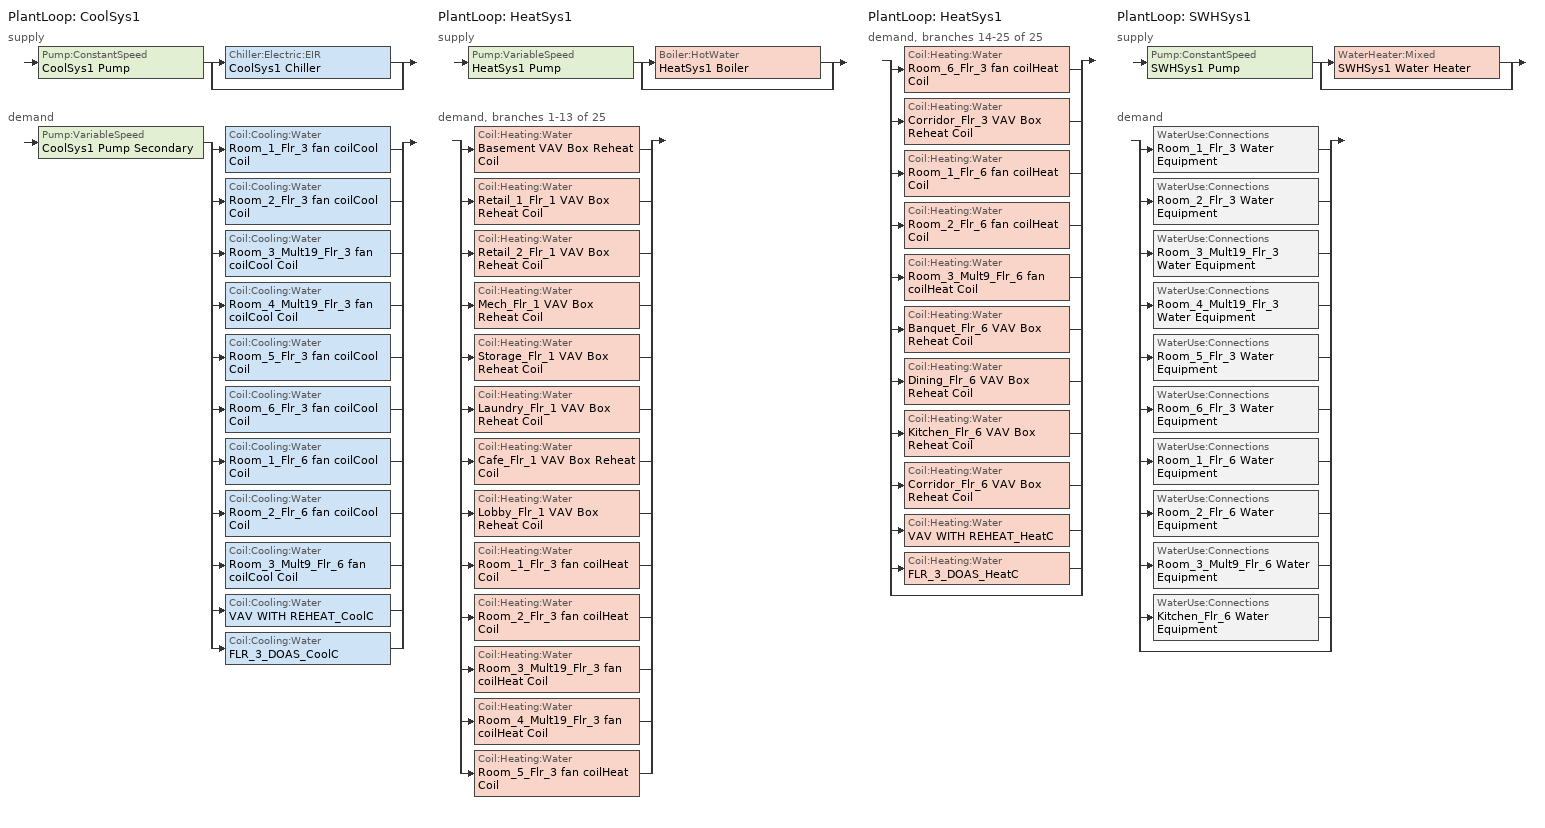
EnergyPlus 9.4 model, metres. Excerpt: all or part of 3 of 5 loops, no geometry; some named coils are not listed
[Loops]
PlantLoop 'CoolSys1'
 supply: Pump:ConstantSpeed 'CoolSys1 Pump' > split
  | Chiller:Electric:EIR 'CoolSys1 Chiller'
  | bypass
 demand: Pump:VariableSpeed 'CoolSys1 Pump Secondary' > split
  | Coil:Cooling:Water 'Room_1_Flr_3 fan coilCool Coil'
  | Coil:Cooling:Water 'Room_2_Flr_3 fan coilCool Coil'
  | Coil:Cooling:Water 'Room_3_Mult19_Flr_3 fan coilCool Coil'
  | Coil:Cooling:Water 'Room_4_Mult19_Flr_3 fan coilCool Coil'
  | Coil:Cooling:Water 'Room_5_Flr_3 fan coilCool Coil'
  | Coil:Cooling:Water 'Room_6_Flr_3 fan coilCool Coil'
  | Coil:Cooling:Water 'Room_1_Flr_6 fan coilCool Coil'
  | Coil:Cooling:Water 'Room_2_Flr_6 fan coilCool Coil'
  | Coil:Cooling:Water 'Room_3_Mult9_Flr_6 fan coilCool Coil'
  | Coil:Cooling:Water 'VAV WITH REHEAT_CoolC'
  | Coil:Cooling:Water 'FLR_3_DOAS_CoolC'
PlantLoop 'HeatSys1'
 supply: Pump:VariableSpeed 'HeatSys1 Pump' > split
  | Boiler:HotWater 'HeatSys1 Boiler'
  | bypass
 demand, branches 1-13 of 25: split
  | Coil:Heating:Water 'Basement VAV Box Reheat Coil'
  | Coil:Heating:Water 'Retail_1_Flr_1 VAV Box Reheat Coil'
  | Coil:Heating:Water 'Retail_2_Flr_1 VAV Box Reheat Coil'
  | Coil:Heating:Water 'Mech_Flr_1 VAV Box Reheat Coil'
  | Coil:Heating:Water 'Storage_Flr_1 VAV Box Reheat Coil'
  | Coil:Heating:Water 'Laundry_Flr_1 VAV Box Reheat Coil'
  | Coil:Heating:Water 'Cafe_Flr_1 VAV Box Reheat Coil'
  | Coil:Heating:Water 'Lobby_Flr_1 VAV Box Reheat Coil'
  | Coil:Heating:Water 'Room_1_Flr_3 fan coilHeat Coil'
  | Coil:Heating:Water 'Room_2_Flr_3 fan coilHeat Coil'
  | Coil:Heating:Water 'Room_3_Mult19_Flr_3 fan coilHeat Coil'
  | Coil:Heating:Water 'Room_4_Mult19_Flr_3 fan coilHeat Coil'
  | Coil:Heating:Water 'Room_5_Flr_3 fan coilHeat Coil'
PlantLoop 'HeatSys1'
 demand, branches 14-25 of 25: split
  | Coil:Heating:Water 'Room_6_Flr_3 fan coilHeat Coil'
  | Coil:Heating:Water 'Corridor_Flr_3 VAV Box Reheat Coil'
  | Coil:Heating:Water 'Room_1_Flr_6 fan coilHeat Coil'
  | Coil:Heating:Water 'Room_2_Flr_6 fan coilHeat Coil'
  | Coil:Heating:Water 'Room_3_Mult9_Flr_6 fan coilHeat Coil'
  | Coil:Heating:Water 'Banquet_Flr_6 VAV Box Reheat Coil'
  | Coil:Heating:Water 'Dining_Flr_6 VAV Box Reheat Coil'
  | Coil:Heating:Water 'Kitchen_Flr_6 VAV Box Reheat Coil'
  | Coil:Heating:Water 'Corridor_Flr_6 VAV Box Reheat Coil'
  | Coil:Heating:Water 'VAV WITH REHEAT_HeatC'
  | Coil:Heating:Water 'FLR_3_DOAS_HeatC'
  | bypass
PlantLoop 'SWHSys1'
 supply: Pump:ConstantSpeed 'SWHSys1 Pump' > split
  | WaterHeater:Mixed 'SWHSys1 Water Heater'
  | bypass
 demand: split
  | WaterUse:Connections 'Room_1_Flr_3 Water Equipment'
  | WaterUse:Connections 'Room_2_Flr_3 Water Equipment'
  | WaterUse:Connections 'Room_3_Mult19_Flr_3 Water Equipment'
  | WaterUse:Connections 'Room_4_Mult19_Flr_3 Water Equipment'
  | WaterUse:Connections 'Room_5_Flr_3 Water Equipment'
  | WaterUse:Connections 'Room_6_Flr_3 Water Equipment'
  | WaterUse:Connections 'Room_1_Flr_6 Water Equipment'
  | WaterUse:Connections 'Room_2_Flr_6 Water Equipment'
  | WaterUse:Connections 'Room_3_Mult9_Flr_6 Water Equipment'
  | WaterUse:Connections 'Kitchen_Flr_6 Water Equipment'
  | bypass
[Boiler:HotWater]
HeatSys1 Boiler: Boiler flow mode=LeavingSetpointModulated; Design water flow rate=Autosize; Efficiency curve temperature evaluation variable=LeavingBoiler; Fuel type=NaturalGas; Maximum part load ratio=1.2; Minimum part load ratio=0; Nominal capacity=742974; Nominal thermal efficiency=0.8125; Normalized boiler efficiency curve=HeatSys1 Boiler Efficiency Curve; Optimum part load ratio=1; Parasitic electric load=0; Sizing factor=1; Water outlet upper temperature limit=95
[Chiller:Electric:EIR]
CoolSys1 Chiller: Chiller flow mode=LeavingSetpointModulated; Condenser type=AirCooled; Cooling capacity function of temperature curve=AC_2010_PA_CAPFT; Design heat recovery water flow rate=0; Electric input to cooling output ratio function of part load ratio curve=AC_GT150_2010_PA_EIRFPLR; Electric input to cooling output ratio function of temperature curve=AC_2010_PA_EIRFT; Leaving chilled water lower temperature limit=2; Maximum part load ratio=1; Minimum part load ratio=0.15; Minimum unloading ratio=0.15; Optimum part load ratio=0.8; Reference capacity=657705; Reference chilled water flow rate=Autosize; Reference condenser fluid flow rate=Autosize; Reference cop=2.96; Reference entering condenser fluid temperature=35; Reference leaving chilled water temperature=6.67
[Coil:Cooling:Water] Availability schedule=ALWAYS_ON; Design air flow rate=Autosize; Design inlet air humidity ratio=Autosize; Design inlet air temperature=Autosize; Design inlet water temperature=Autosize; Design outlet air humidity ratio=Autosize; Design outlet air temperature=Autosize; Design water flow rate=Autosize; Heat exchanger configuration=CrossFlow; Type of analysis=SimpleAnalysis
Room_1_Flr_3 fan coilCool Coil; Room_1_Flr_6 fan coilCool Coil; Room_2_Flr_3 fan coilCool Coil; Room_2_Flr_6 fan coilCool Coil; Room_3_Mult9_Flr_6 fan coilCool Coil; Room_3_Mult19_Flr_3 fan coilCool Coil; Room_4_Mult19_Flr_3 fan coilCool Coil; Room_5_Flr_3 fan coilCool Coil; Room_6_Flr_3 fan coilCool Coil
[Coil:Heating:Water] Availability schedule=ALWAYS_ON; Maximum water flow rate=Autosize; Performance input method=UFactorTimesAreaAndDesignWaterFlowRate; Rated capacity=Autosize; Rated inlet air temperature=16.6; Rated inlet water temperature=82.2; Rated outlet air temperature=32.2; Rated outlet water temperature=71.1; U factor times area value=Autosize
Banquet_Flr_6 VAV Box Reheat Coil; Basement VAV Box Reheat Coil; Cafe_Flr_1 VAV Box Reheat Coil; Corridor_Flr_3 VAV Box Reheat Coil; Corridor_Flr_6 VAV Box Reheat Coil; Dining_Flr_6 VAV Box Reheat Coil; Kitchen_Flr_6 VAV Box Reheat Coil; Laundry_Flr_1 VAV Box Reheat Coil; Lobby_Flr_1 VAV Box Reheat Coil; Mech_Flr_1 VAV Box Reheat Coil; Retail_1_Flr_1 VAV Box Reheat Coil; Retail_2_Flr_1 VAV Box Reheat Coil; Room_1_Flr_3 fan coilHeat Coil; Room_1_Flr_6 fan coilHeat Coil; Room_2_Flr_3 fan coilHeat Coil; Room_2_Flr_6 fan coilHeat Coil; Room_3_Mult9_Flr_6 fan coilHeat Coil; Room_3_Mult19_Flr_3 fan coilHeat Coil; Room_4_Mult19_Flr_3 fan coilHeat Coil; Room_5_Flr_3 fan coilHeat Coil; Room_6_Flr_3 fan coilHeat Coil; Storage_Flr_1 VAV Box Reheat Coil
[EnergyManagementSystem:Sensor]
BoilerPLR: Output variable or output meter index key=HeatSys1 Boiler; Output variable or output meter=Boiler Part Load Ratio
[Fan:OnOff] Availability schedule=ALWAYS_ON; Fan total efficiency=0.385; Maximum flow rate=Autosize; Motor efficiency=0.7; Motor in airstream fraction=1; Pressure rise=270.9
Room_1_Flr_3 fan coilfan; Room_1_Flr_6 fan coilfan; Room_2_Flr_3 fan coilfan; Room_2_Flr_6 fan coilfan; Room_3_Mult9_Flr_6 fan coilfan; Room_3_Mult19_Flr_3 fan coilfan; Room_4_Mult19_Flr_3 fan coilfan; Room_5_Flr_3 fan coilfan; Room_6_Flr_3 fan coilfan
[PlantEquipmentList]
CoolSys1 Equipment List: CoolSys1 Chiller, Chiller:Electric:EIR
HeatSys1 Equipment List: HeatSys1 Boiler, Boiler:HotWater
SWHSys1 Equipment List: SWHSys1 Water Heater, WaterHeater:Mixed
[PlantEquipmentOperation:CoolingLoad]
CoolSys1 Operation Scheme: Load range 1 lower limit=0; Load range 1 upper limit=100000000000000; Range 1 equipment list=CoolSys1 Equipment List
[PlantEquipmentOperation:HeatingLoad] Load range 1 lower limit=0; Load range 1 upper limit=1000000000000000
Name | Range 1 equipment list
HeatSys1 Operation Scheme | HeatSys1 Equipment List
SWHSys1 Operation Scheme | SWHSys1 Equipment List
[PlantEquipmentOperationSchemes] Control scheme 1 schedule=PlantOnSched
Name | Control scheme 1
CoolSys1 Loop Operation Scheme List | CoolSys1 Operation Scheme
HeatSys1 Loop Operation Scheme List | HeatSys1 Operation Scheme
SWHSys1 Loop Operation Scheme List | SWHSys1 Operation Scheme
[PlantLoop] Fluid type=Water; Maximum loop flow rate=Autosize; Minimum loop flow rate=0; Plant loop volume=Autocalculate
Name | Common pipe simulation | Load distribution scheme | Maximum loop temperature | Minimum loop temperature | Plant equipment operation scheme
CoolSys1 | TwoWayCommonPipe | SequentialLoad | 98 | 1 | CoolSys1 Loop Operation Scheme List
HeatSys1 |  | Optimal | 100 | 10 | HeatSys1 Loop Operation Scheme List
SWHSys1 |  | Optimal | 60 | 10 | SWHSys1 Loop Operation Scheme List
[Pump:ConstantSpeed] Design flow rate=Autosize; Design power consumption=Autosize; Fraction of motor inefficiencies to fluid stream=0; Pump control type=Intermittent
Name | Design pump head | Motor efficiency
CoolSys1 Pump | 44761.3 | 0.9
SWHSys1 Pump | 29891 | 0.3
[Pump:VariableSpeed] Design maximum flow rate=Autosize; Design minimum flow rate=0; Design power consumption=Autosize; Fraction of motor inefficiencies to fluid stream=0; Motor efficiency=0.9; Pump control type=Intermittent; Coefficient 1 of the part load performance curve=0
Name | Design pump head | Coefficient 2 of the part load performance curve | Coefficient 3 of the part load performance curve | Coefficient 4 of the part load performance curve
CoolSys1 Pump Secondary | 134284 | 0.0205 | 0.4101 | 0.5753
HeatSys1 Pump | 179352 | 3.2485 | -4.7443 | 2.5295
[SetpointManager:Scheduled] Control variable=Temperature
Name | Schedule | Setpoint node or nodelist
CoolSys1 Chiller Setpoint Manager | CW-Loop-Temp-Schedule | CoolSys1 Supply Equipment Outlet Node
CoolSys1 Loop Plant Demand Inlet Setpoint Manager | CW-Loop-Temp-Schedule | CoolSys1 Demand Inlet Node
CoolSys1 Loop Setpoint Manager | CW-Loop-Temp-Schedule | CoolSys1 Supply Outlet Node
HeatSys1 Boiler Setpoint Manager | HW-Loop-Temp-Schedule | HeatSys1 Supply Equipment Outlet Node
HeatSys1 Loop Setpoint Manager | HW-Loop-Temp-Schedule | HeatSys1 Supply Outlet Node
SWHSys1 Loop Setpoint Manager | SWHSys1-Loop-Temp-Schedule | SWHSys1 Supply Outlet Node
[Sizing:Plant]
Name | Design loop exit temperature | Loop design temperature difference | Loop type
SWHSys1 | 60 | 5 | Heating
HeatSys1 | 82 | 11 | Heating
CoolSys1 | 6.7 | 8.33 | Cooling
[WaterHeater:Mixed]
SWHSys1 Water Heater: Ambient temperature indicator=Zone; Ambient temperature zone=BASEMENT; Deadband temperature difference=2; Heater control type=Cycle; Heater fuel type=NaturalGas; Heater maximum capacity=175842.6; Heater thermal efficiency=0.802765; Indirect water heating recovery time=1.5; Maximum temperature limit=82.2222; Off cycle loss coefficient to ambient temperature=15.601; Off cycle parasitic fuel consumption rate=15908.9; Off cycle parasitic fuel type=NaturalGas; Off cycle parasitic heat fraction to tank=0.8; On cycle loss coefficient to ambient temperature=15.601; On cycle parasitic fuel consumption rate=15908.9; On cycle parasitic fuel type=NaturalGas; Setpoint temperature schedule=SWHSys1 Water Heater Setpoint Temperature Schedule Name; Source side design flow rate=Autosize; Source side effectiveness=1; Tank volume=2.27125; Use side design flow rate=Autosize; Use side effectiveness=1
[WaterUse:Connections]
Name | Water use equipment name 1
Kitchen_Flr_6 Water Equipment | Kitchen_Flr_6 Water Equipment
Room_1_Flr_3 Water Equipment | Room_1_Flr_3 Water Equipment
Room_1_Flr_6 Water Equipment | Room_1_Flr_6 Water Equipment
Room_2_Flr_3 Water Equipment | Room_2_Flr_3 Water Equipment
Room_2_Flr_6 Water Equipment | Room_2_Flr_6 Water Equipment
Room_3_Mult9_Flr_6 Water Equipment | Room_3_Mult9_Flr_6 Water Equipment
Room_3_Mult19_Flr_3 Water Equipment | Room_3_Mult19_Flr_3 Water Equipment
Room_4_Mult19_Flr_3 Water Equipment | Room_4_Mult19_Flr_3 Water Equipment
Room_5_Flr_3 Water Equipment | Room_5_Flr_3 Water Equipment
Room_6_Flr_3 Water Equipment | Room_6_Flr_3 Water Equipment
[WaterUse:Equipment]
Name | Zone | Flow rate fraction schedule | Hot water supply temperature schedule | Latent fraction schedule | Peak flow rate | Sensible fraction schedule | Target temperature schedule
Kitchen_Flr_6 Water Equipment | Kitchen_Flr_6 | BLDG_SWH_SCH | Kitchen_Flr_6 Water Equipment Hot Supply Temp Sched | Kitchen_Flr_6 Water Equipment Latent fract sched | 0.00013985 | Kitchen_Flr_6 Water Equipment Sensible fract sched | Kitchen_Flr_6 Water Equipment Temp Sched
Room_1_Flr_3 Water Equipment | Room_1_Flr_3 | GuestRoom_SWH_Sch | Room_1_Flr_3 Water Equipment Hot Supply Temp Sched | Room_1_Flr_3 Water Equipment Latent fract sched | 1.31389e-06 | Room_1_Flr_3 Water Equipment Sensible fract sched | Room_1_Flr_3 Water Equipment Temp Sched
Room_1_Flr_6 Water Equipment | Room_1_Flr_6 | GuestRoom_SWH_Sch | Room_1_Flr_6 Water Equipment Hot Supply Temp Sched | Room_1_Flr_6 Water Equipment Latent fract sched | 1.31389e-06 | Room_1_Flr_6 Water Equipment Sensible fract sched | Room_1_Flr_6 Water Equipment Temp Sched
Room_2_Flr_3 Water Equipment | Room_2_Flr_3 | GuestRoom_SWH_Sch | Room_2_Flr_3 Water Equipment Hot Supply Temp Sched | Room_2_Flr_3 Water Equipment Latent fract sched | 1.31389e-06 | Room_2_Flr_3 Water Equipment Sensible fract sched | Room_2_Flr_3 Water Equipment Temp Sched
Room_2_Flr_6 Water Equipment | Room_2_Flr_6 | GuestRoom_SWH_Sch | Room_2_Flr_6 Water Equipment Hot Supply Temp Sched | Room_2_Flr_6 Water Equipment Latent fract sched | 1.31389e-06 | Room_2_Flr_6 Water Equipment Sensible fract sched | Room_2_Flr_6 Water Equipment Temp Sched
Room_3_Mult9_Flr_6 Water Equipment | Room_3_Mult9_Flr_6 | GuestRoom_SWH_Sch | Room_3_Mult9_Flr_6 Water Equipment Hot Supply Temp Sched | Room_3_Mult9_Flr_6 Water Equipment Latent fract sched | 1.31389e-06 | Room_3_Mult9_Flr_6 Water Equipment Sensible fract sched | Room_3_Mult9_Flr_6 Water Equipment Temp Sched
Room_3_Mult19_Flr_3 Water Equipment | Room_3_Mult19_Flr_3 | GuestRoom_SWH_Sch | Room_3_Mult19_Flr_3 Water Equipment Hot Supply Temp Sched | Room_3_Mult19_Flr_3 Water Equipment Latent fract sched | 1.31389e-06 | Room_3_Mult19_Flr_3 Water Equipment Sensible fract sched | Room_3_Mult19_Flr_3 Water Equipment Temp Sched
Room_4_Mult19_Flr_3 Water Equipment | Room_4_Mult19_Flr_3 | GuestRoom_SWH_Sch | Room_4_Mult19_Flr_3 Water Equipment Hot Supply Temp Sched | Room_4_Mult19_Flr_3 Water Equipment Latent fract sched | 1.31389e-06 | Room_4_Mult19_Flr_3 Water Equipment Sensible fract sched | Room_4_Mult19_Flr_3 Water Equipment Temp Sched
Room_5_Flr_3 Water Equipment | Room_5_Flr_3 | GuestRoom_SWH_Sch | Room_5_Flr_3 Water Equipment Hot Supply Temp Sched | Room_5_Flr_3 Water Equipment Latent fract sched | 1.31389e-06 | Room_5_Flr_3 Water Equipment Sensible fract sched | Room_5_Flr_3 Water Equipment Temp Sched
Room_6_Flr_3 Water Equipment | Room_6_Flr_3 | GuestRoom_SWH_Sch | Room_6_Flr_3 Water Equipment Hot Supply Temp Sched | Room_6_Flr_3 Water Equipment Latent fract sched | 1.31389e-06 | Room_6_Flr_3 Water Equipment Sensible fract sched | Room_6_Flr_3 Water Equipment Temp Sched
[ZoneHVAC:FourPipeFanCoil] Availability schedule=ALWAYS_ON; Capacity control method=CyclingFan; Cooling convergence tolerance=0.001; Heating convergence tolerance=0.001; Maximum cold water flow rate=Autosize; Maximum hot water flow rate=Autosize; Maximum outdoor air flow rate=0; Maximum supply air flow rate=Autosize; Minimum cold water flow rate=0; Minimum hot water flow rate=0
Name | Cooling coil | Heating coil | Supply air fan
Room_1_Flr_3 fan coil | Room_1_Flr_3 fan coilCool Coil | Room_1_Flr_3 fan coilHeat Coil | Room_1_Flr_3 fan coilfan
Room_1_Flr_6 fan coil | Room_1_Flr_6 fan coilCool Coil | Room_1_Flr_6 fan coilHeat Coil | Room_1_Flr_6 fan coilfan
Room_2_Flr_3 fan coil | Room_2_Flr_3 fan coilCool Coil | Room_2_Flr_3 fan coilHeat Coil | Room_2_Flr_3 fan coilfan
Room_2_Flr_6 fan coil | Room_2_Flr_6 fan coilCool Coil | Room_2_Flr_6 fan coilHeat Coil | Room_2_Flr_6 fan coilfan
Room_3_Mult9_Flr_6 fan coil | Room_3_Mult9_Flr_6 fan coilCool Coil | Room_3_Mult9_Flr_6 fan coilHeat Coil | Room_3_Mult9_Flr_6 fan coilfan
Room_3_Mult19_Flr_3 fan coil | Room_3_Mult19_Flr_3 fan coilCool Coil | Room_3_Mult19_Flr_3 fan coilHeat Coil | Room_3_Mult19_Flr_3 fan coilfan
Room_4_Mult19_Flr_3 fan coil | Room_4_Mult19_Flr_3 fan coilCool Coil | Room_4_Mult19_Flr_3 fan coilHeat Coil | Room_4_Mult19_Flr_3 fan coilfan
Room_5_Flr_3 fan coil | Room_5_Flr_3 fan coilCool Coil | Room_5_Flr_3 fan coilHeat Coil | Room_5_Flr_3 fan coilfan
Room_6_Flr_3 fan coil | Room_6_Flr_3 fan coilCool Coil | Room_6_Flr_3 fan coilHeat Coil | Room_6_Flr_3 fan coilfan
[Curve:Biquadratic] Maximum value of x=10; Maximum value of y=51.67; Minimum value of x=5; Minimum value of y=12.7
Name | Coefficient1 constant | Coefficient2 x | Coefficient3 x 2 | Coefficient4 y | Coefficient5 y 2 | Coefficient6 x y
AC_2010_PA_CAPFT | 1.04338 | 0.0407073 | 0.0004506 | -0.0041514 | -8.86e-05 | -0.0003467
AC_2010_PA_EIRFT | 0.596191 | -0.0099493 | 0.0007888 | 0.0004506 | 0.0004875 | -0.0007623
[Curve:Quadratic] Maximum value of x=1; Minimum value of x=0
Name | Coefficient1 constant | Coefficient2 x | Coefficient3 x 2
AC_GT150_2010_PA_EIRFPLR | 0.141 | 0.655 | 0.203
HeatSys1 Boiler Efficiency Curve | 1 | 0 | 0
[Schedule:Compact]
ALWAYS_ON; PlantOnSched: Through: 12/31, For: AllDays, Until: 24:00, 1
BLDG_SWH_SCH: Through: 12/31, For: Weekdays SummerDesignDay, Until: 01:00, 0.2, Until: 04:00, 0.15, Until: 05:00, 0.2, Until: 06:00, 0.25, Until: 07:00, 0.5, Until: 08:00, 0.6, Until: 09:00, 0.55, Until: 10:00, 0.45, Until: 11:00, 0.4, Until: 12:00, 0.45, Until: 13:00, 0.4, Until: 14:00, 0.35, Until: 17:00, 0.3, Until: 18:00, 0.4, Until: 19:00, 0.55, Until: 20:00, 0.6, Until: 21:00, 0.5, Until: 22:00, 0.55, Until: 23:00, 0.45, Until: 24:00, 0.25, For: Saturday WinterDesignDay, Until: 01:00, 0.2, Until: 04:00, 0.15, Until: 05:00, 0.2, Until: 06:00, 0.25, Until: 07:00, 0.4, Until: 10:00, 0.5, Until: 11:00, 0.45, Until: 13:00, 0.5, Until: 14:00, 0.45, Until: 16:00, 0.4, Until: 17:00, 0.35, Until: 18:00, 0.4, Until: 20:00, 0.55, Until: 21:00, 0.5, Until: 22:00, 0.55, Until: 23:00, 0.4, Until: 24:00, 0.3, For: Sunday Holidays AllOtherDays, Until: 01:00, 0.25, Until: 05:00, 0.2, Until: 06:00, 0.3, Until: 09:00, 0.5, Until: 10:00, 0.55, Until: 12:00, 0.5, Until: 14:00, 0.4, Until: 17:00, 0.3, Until: 18:00, 0.4, Until: 20:00, 0.5, Until: 21:00, 0.4, Until: 22:00, 0.5, Until: 23:00, 0.4, Until: 24:00, 0.2
CW-Loop-Temp-Schedule: Through: 12/31, For: AllDays, Until: 24:00, 6.7
GuestRoom_SWH_Sch: Through: 12/31, For: Weekdays, Until: 01:00, 0.2, Until: 04:00, 0.15, Until: 05:00, 0.2, Until: 06:00, 0.35, Until: 07:00, 0.6, Until: 08:00, 0.8, Until: 09:00, 0.55, Until: 10:00, 0.4, Until: 11:00, 0.3, Until: 17:00, 0.2, Until: 18:00, 0.3, Until: 19:00, 0.55, Until: 21:00, 0.4, Until: 22:00, 0.6, Until: 23:00, 0.45, Until: 24:00, 0.25, For: AllOtherDays, Until: 01:00, 0.2, Until: 04:00, 0.15, Until: 05:00, 0.2, Until: 06:00, 0.25, Until: 07:00, 0.35, Until: 08:00, 0.6, Until: 09:00, 0.8, Until: 10:00, 0.55, Until: 11:00, 0.4, Until: 12:00, 0.3, Until: 17:00, 0.2, Until: 18:00, 0.25, Until: 19:00, 0.3, Until: 22:00, 0.4, Until: 23:00, 0.6, Until: 24:00, 0.35
HW-Loop-Temp-Schedule; Kitchen_Flr_6 Water Equipment Temp Sched; Room_1_Flr_3 Water Equipment Temp Sched; Room_1_Flr_6 Water Equipment Temp Sched; Room_2_Flr_3 Water Equipment Temp Sched; Room_2_Flr_6 Water Equipment Temp Sched; Room_3_Mult9_Flr_6 Water Equipment Temp Sched; Room_3_Mult19_Flr_3 Water Equipment Temp Sched; Room_4_Mult19_Flr_3 Water Equipment Temp Sched; Room_5_Flr_3 Water Equipment Temp Sched; Room_6_Flr_3 Water Equipment Temp Sched; SWHSys1 Water Heater Setpoint Temperature Schedule Name; SWHSys1-Loop-Temp-Schedule: Through: 12/31, For: AllDays, Until: 24:00, 60
Kitchen_Flr_6 Water Equipment Hot Supply Temp Sched; Room_1_Flr_3 Water Equipment Hot Supply Temp Sched; Room_1_Flr_6 Water Equipment Hot Supply Temp Sched; Room_2_Flr_3 Water Equipment Hot Supply Temp Sched; Room_2_Flr_6 Water Equipment Hot Supply Temp Sched; Room_3_Mult9_Flr_6 Water Equipment Hot Supply Temp Sched; Room_3_Mult19_Flr_3 Water Equipment Hot Supply Temp Sched; Room_4_Mult19_Flr_3 Water Equipment Hot Supply Temp Sched; Room_5_Flr_3 Water Equipment Hot Supply Temp Sched; Room_6_Flr_3 Water Equipment Hot Supply Temp Sched: Through: 12/31, For: AllDays, Until: 24:00, 55
Kitchen_Flr_6 Water Equipment Latent fract sched; Room_1_Flr_3 Water Equipment Latent fract sched; Room_1_Flr_6 Water Equipment Latent fract sched; Room_2_Flr_3 Water Equipment Latent fract sched; Room_2_Flr_6 Water Equipment Latent fract sched; Room_3_Mult9_Flr_6 Water Equipment Latent fract sched; Room_3_Mult19_Flr_3 Water Equipment Latent fract sched; Room_4_Mult19_Flr_3 Water Equipment Latent fract sched; Room_5_Flr_3 Water Equipment Latent fract sched; Room_6_Flr_3 Water Equipment Latent fract sched: Through: 12/31, For: AllDays, Until: 24:00, 0.05
Kitchen_Flr_6 Water Equipment Sensible fract sched; Room_1_Flr_3 Water Equipment Sensible fract sched; Room_1_Flr_6 Water Equipment Sensible fract sched; Room_2_Flr_3 Water Equipment Sensible fract sched; Room_2_Flr_6 Water Equipment Sensible fract sched; Room_3_Mult9_Flr_6 Water Equipment Sensible fract sched; Room_3_Mult19_Flr_3 Water Equipment Sensible fract sched; Room_4_Mult19_Flr_3 Water Equipment Sensible fract sched; Room_5_Flr_3 Water Equipment Sensible fract sched; Room_6_Flr_3 Water Equipment Sensible fract sched: Through: 12/31, For: AllDays, Until: 24:00, 0.2
